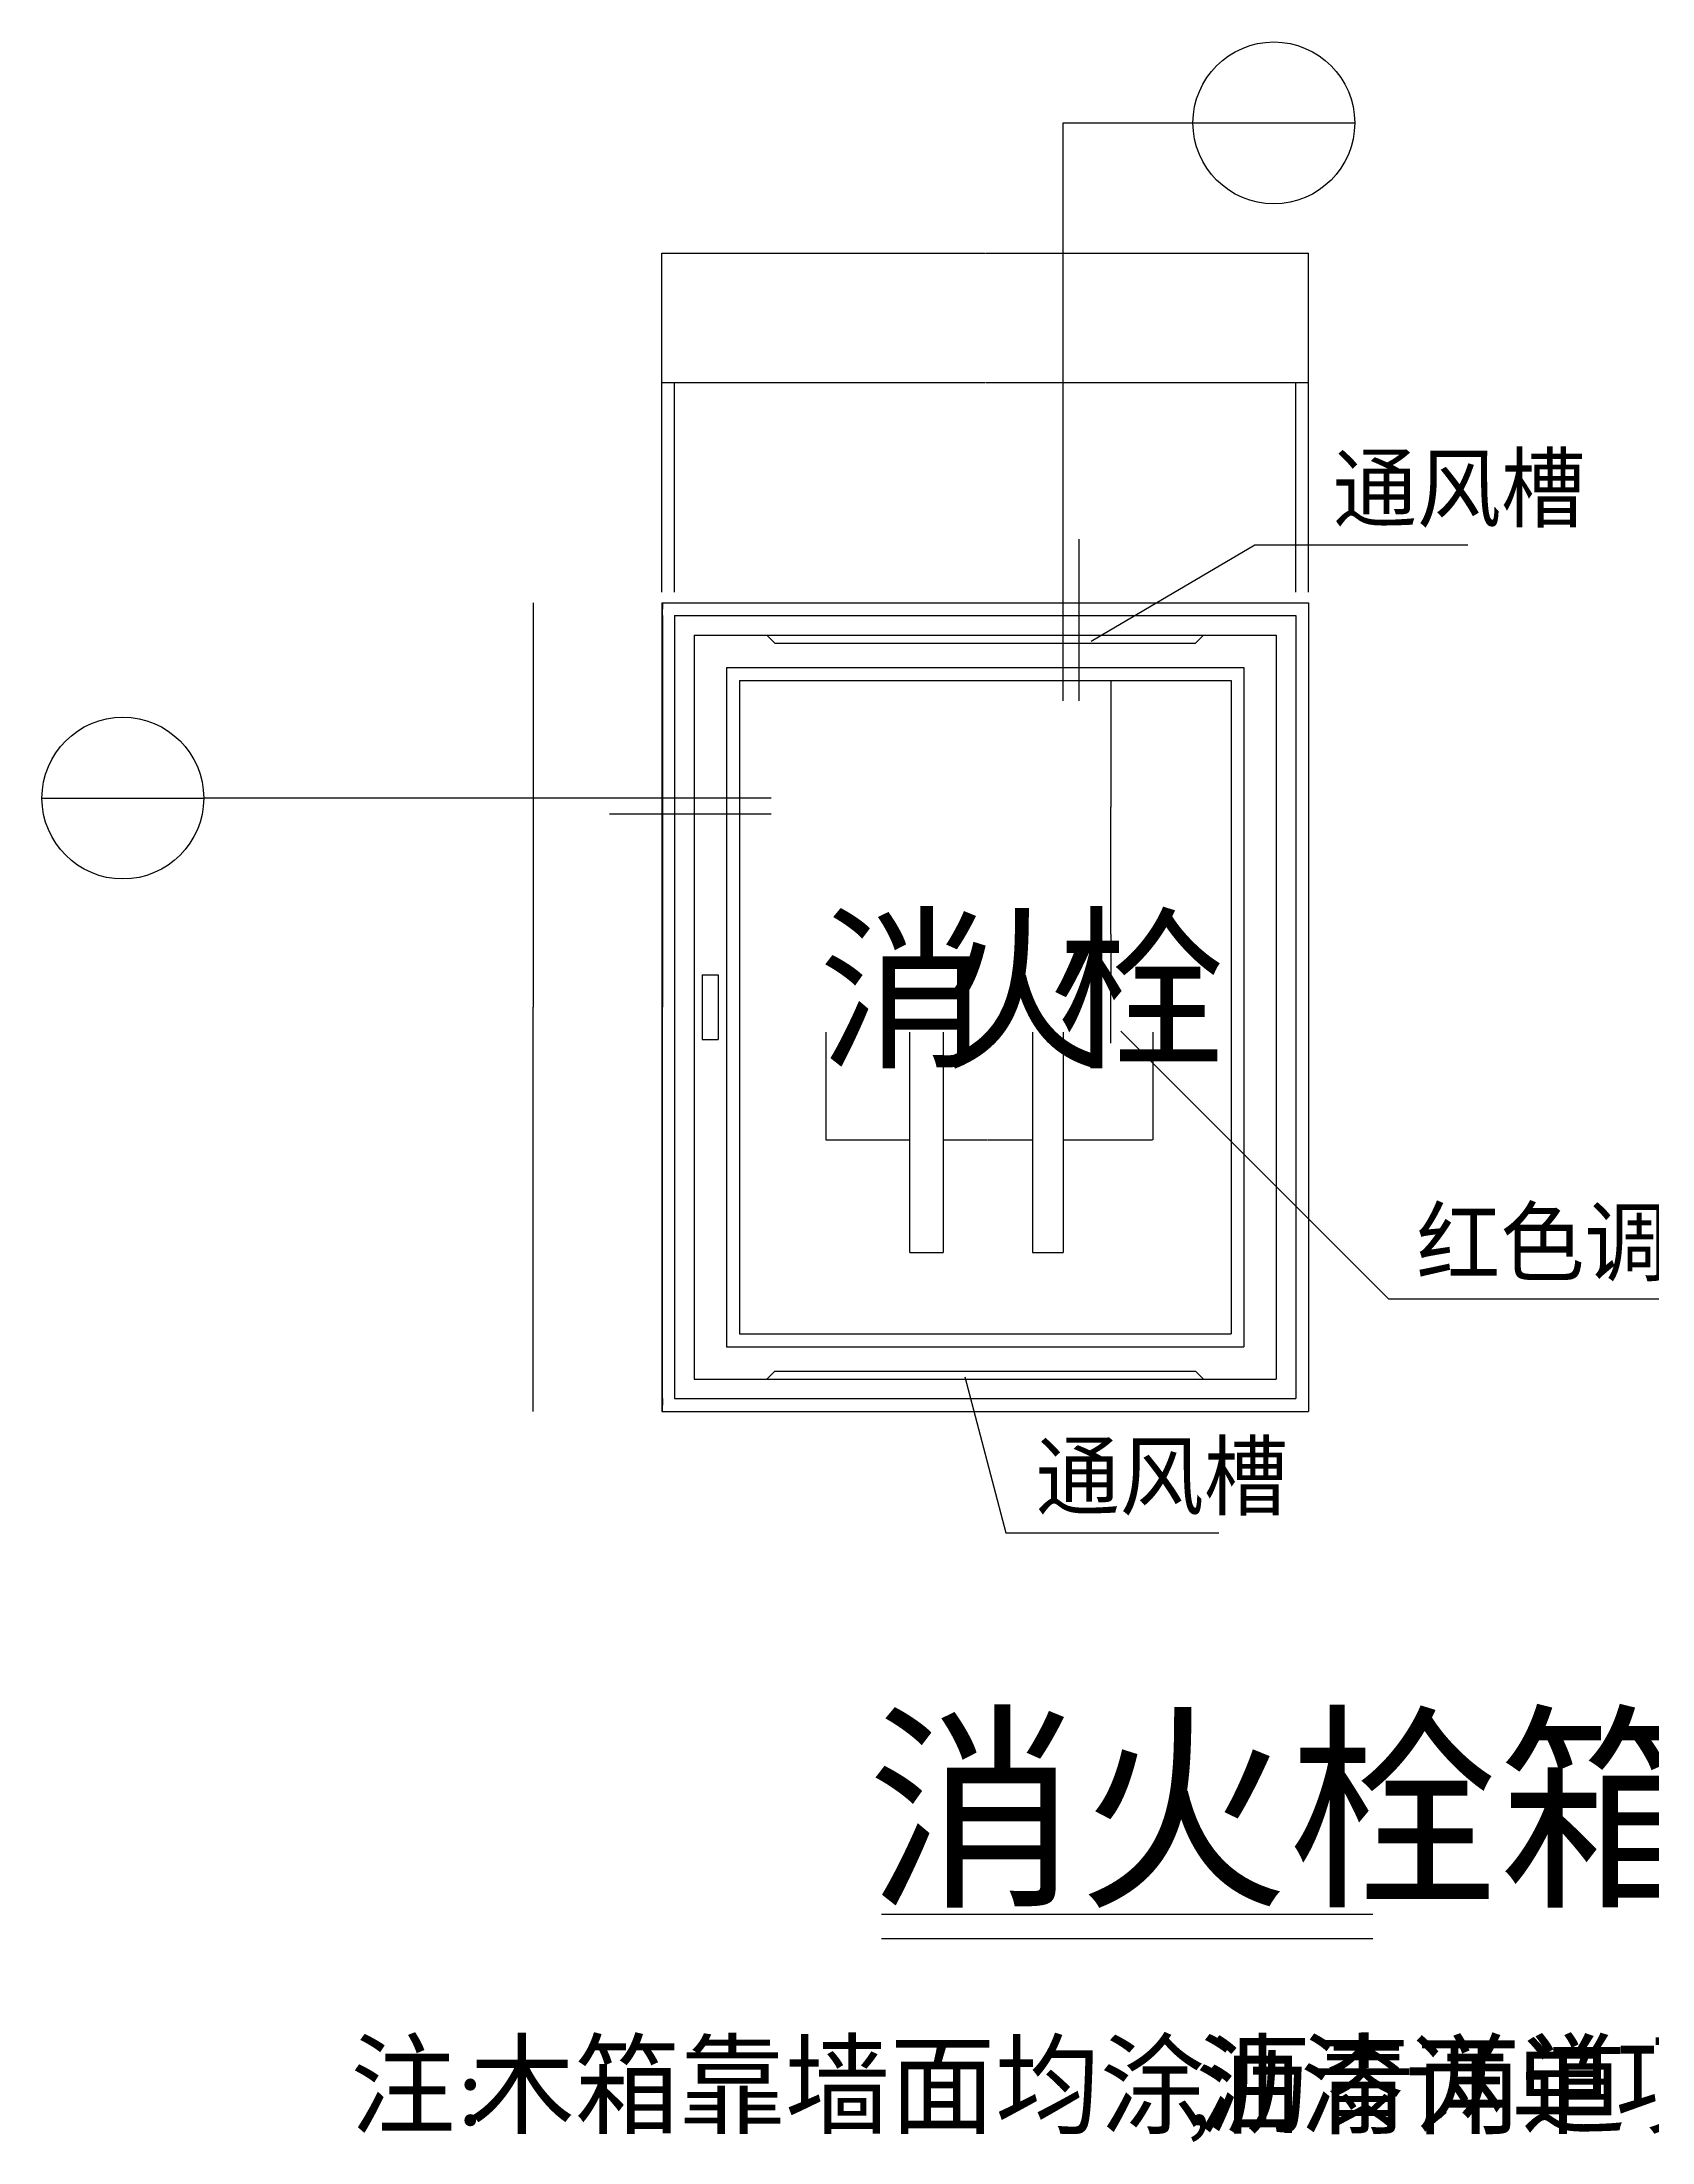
# Model space of a CAD drawing. Header units: metres. Extents: x 11444 to 31355, y -6738 to 16368.
# Drawn here: x 11444 to 21399, y -6738 to 6243 of the extents above; entities that cross this region are included whole.
import ezdxf

# ---------------------------------------------------------------- set-up
doc = ezdxf.new("R2010")
doc.units = ezdxf.units.M
for name, color, linetype in [('BALCONY', 7, 'Continuous'), ('PUB_DIM', 3, 'Continuous'), ('PUB_TEXT', 7, 'Continuous')]:
    doc.layers.add(name, color=color, linetype=linetype)
doc.dimstyles.get("Standard").update_dxf_attribs({"dimtxt": 2.5, "dimasz": 2.5, "dimexe": 1.25, "dimexo": 0.625, "dimtad": 1, "dimcen": 2.5, "dimazin": 3, "dimtfac": 1, "dimtmove": 0, "dimatfit": 3})

# ---------------------------------------------------------------- blocks, each defined once
blk = doc.blocks.new('_INDEX')
blk.add_line((-0.5, 0), (0.5, 0))
blk.add_circle((0, 0), 0.5)
blk = doc.blocks.new('*D6')
for p, q in [((15280.78, 2697), (15280.78, 277)), ((15280.53, 277), (15280.28, 277)), ((15280.78, -2143), (15280.78, 277)), ((15280.78, 277), (15280.78, 277)), ((15281.03, 277), (15281.28, 277))]:
    blk.add_line(p, q)
at = {"layer": 'Defpoints'}
for p in [(15280.78, 2697), (15280.78, 277), (15280.78, -2143)]:
    blk.add_point(p, dxfattribs=at)
at = {"layer": 'PUB_DIM', "insert": (15280.78, 278.125), "char_height": 1, "attachment_point": 5}
blk.add_mtext('1000', dxfattribs=at)
blk = doc.blocks.new('*D7')
for p, q in [((14480.78, 2777.12), (14480.78, 277.12)), ((14480.53, 277.12), (14480.28, 277.12)), ((14480.78, -2222.88), (14480.78, 277.12)), ((14480.78, 277.12), (14480.78, 277.12)), ((14481.03, 277.12), (14481.28, 277.12))]:
    blk.add_line(p, q)
at = {"layer": 'Defpoints'}
for p in [(14480.78, 2777.12), (14480.78, 277.12), (14480.78, -2222.88)]:
    blk.add_point(p, dxfattribs=at)
at = {"layer": 'PUB_DIM', "insert": (14480.78, 278.245), "char_height": 1, "attachment_point": 5}
blk.add_mtext('1020', dxfattribs=at)
blk = doc.blocks.new('*D8')
for p, q in [((18052.27, 727.24), (18052.27, 390.67)), ((18052.02, 390.67), (18051.77, 390.67)), ((18052.27, 54.09), (18052.27, 390.67)), ((18052.27, 390.67), (18052.27, 390.67)), ((18052.52, 390.67), (18052.77, 390.67))]:
    blk.add_line(p, q)
at = {"layer": 'Defpoints'}
for p in [(18052.27, 727.24), (18052.27, 390.67), (18052.27, 54.09)]:
    blk.add_point(p, dxfattribs=at)
at = {"layer": 'BALCONY', "insert": (18052.27, 391.795), "char_height": 1, "attachment_point": 5}
blk.add_mtext('130', dxfattribs=at)
blk = doc.blocks.new('*D9')
for p, q in [((17758.65, 123.13), (17758.65, -543.44)), ((18311.35, 123.13), (18311.35, -543.44)), ((17758.9, -543.44), (18033.5, -543.44)), ((18036.5, -543.44), (18311.1, -543.44))]:
    blk.add_line(p, q)
at = {"layer": 'Defpoints'}
for p in [(17758.65, 123.13), (18311.35, 123.13), (17758.65, -543.44)]:
    blk.add_point(p, dxfattribs=at)
at = {"layer": 'BALCONY', "insert": (18035, -543.44), "char_height": 1, "attachment_point": 5}
blk.add_mtext('100', dxfattribs=at)
blk = doc.blocks.new('*D10')
for p, q in [((17568.66, 123.13), (17568.66, -1240.43)), ((17758.65, 123.13), (17758.65, -1240.43)), ((17568.91, -1240.43), (17662.655, -1240.43)), ((17664.655, -1240.43), (17758.4, -1240.43))]:
    blk.add_line(p, q)
at = {"layer": 'Defpoints'}
for p in [(17568.66, 123.13), (17758.65, 123.13), (17568.66, -1240.43)]:
    blk.add_point(p, dxfattribs=at)
at = {"layer": 'BALCONY', "insert": (17663.655, -1240.43), "char_height": 1, "attachment_point": 5}
blk.add_mtext('30', dxfattribs=at)
blk = doc.blocks.new('*D11')
for p, q in [((17015.96, 123.13), (17015.96, -543.44)), ((17568.66, 123.13), (17568.66, -543.44)), ((17016.21, -543.44), (17290.81, -543.44)), ((17293.81, -543.44), (17568.41, -543.44))]:
    blk.add_line(p, q)
at = {"layer": 'Defpoints'}
for p in [(17015.96, 123.13), (17568.66, 123.13), (17015.96, -543.44)]:
    blk.add_point(p, dxfattribs=at)
at = {"layer": 'BALCONY', "insert": (17292.31, -543.44), "char_height": 1, "attachment_point": 5}
blk.add_mtext('100', dxfattribs=at)
blk = doc.blocks.new('*D12')
for p, q in [((16808.7, 123.13), (16808.7, -1240.43)), ((17015.96, 123.13), (17015.96, -1240.43)), ((16808.95, -1240.43), (16911.33, -1240.43)), ((16913.33, -1240.43), (17015.71, -1240.43))]:
    blk.add_line(p, q)
at = {"layer": 'Defpoints'}
for p in [(16808.7, 123.13), (17015.96, 123.13), (16808.7, -1240.43)]:
    blk.add_point(p, dxfattribs=at)
at = {"layer": 'BALCONY', "insert": (16912.33, -1240.43), "char_height": 1, "attachment_point": 5}
blk.add_mtext('30', dxfattribs=at)
blk = doc.blocks.new('*D13')
for p, q in [((16290.54, 123.13), (16290.54, -543.44)), ((16808.7, 123.13), (16808.7, -543.44)), ((16290.79, -543.44), (16548.12, -543.44)), ((16551.12, -543.44), (16808.45, -543.44))]:
    blk.add_line(p, q)
at = {"layer": 'Defpoints'}
for p in [(16290.54, 123.13), (16808.7, 123.13), (16290.54, -543.44)]:
    blk.add_point(p, dxfattribs=at)
at = {"layer": 'BALCONY', "insert": (16549.62, -543.44), "char_height": 1, "attachment_point": 5}
blk.add_mtext('100', dxfattribs=at)
blk = doc.blocks.new('*D14')
for p, q in [((15280.53, -2182.94), (15280.28, -2182.94)), ((15280.78, -2143), (15280.78, -2182.94)), ((15280.78, -2222.88), (15280.78, -2182.94)), ((15280.78, -2182.94), (15280.78, -2182.94)), ((15281.03, -2182.94), (15281.28, -2182.94))]:
    blk.add_line(p, q)
at = {"layer": 'Defpoints'}
for p in [(15280.78, -2143), (15280.78, -2182.94), (15280.78, -2222.88)]:
    blk.add_point(p, dxfattribs=at)
at = {"layer": 'PUB_DIM', "insert": (15280.78, -2181.815), "char_height": 1, "attachment_point": 5}
blk.add_mtext('10', dxfattribs=at)
blk = doc.blocks.new('*D22')
for p, q in [((15280.53, 2737.06), (15280.28, 2737.06)), ((15280.78, 2777.12), (15280.78, 2737.06)), ((15280.78, 2697), (15280.78, 2737.06)), ((15280.78, 2737.06), (15280.78, 2737.06)), ((15281.03, 2737.06), (15281.28, 2737.06))]:
    blk.add_line(p, q)
at = {"layer": 'Defpoints'}
for p in [(15280.78, 2777.12), (15280.78, 2737.06), (15280.78, 2697)]:
    blk.add_point(p, dxfattribs=at)
at = {"layer": 'PUB_DIM', "insert": (15280.78, 2738.185), "char_height": 1, "attachment_point": 5}
blk.add_mtext('10', dxfattribs=at)
blk = doc.blocks.new('*D24')
for p, q in [((19195.71, 2841.18), (19195.71, 4137.11)), ((19195.96, 4137.11), (19234.785, 4137.11)), ((19236.785, 4137.11), (19275.61, 4137.11)), ((19275.86, 2841.18), (19275.86, 4137.11))]:
    blk.add_line(p, q)
at = {"layer": 'Defpoints'}
for p in [(19195.71, 4137.11), (19195.71, 2841.18), (19275.86, 2841.18)]:
    blk.add_point(p, dxfattribs=at)
at = {"layer": 'PUB_DIM', "insert": (19235.785, 4137.11), "char_height": 1, "attachment_point": 5}
blk.add_mtext('10', dxfattribs=at)
blk = doc.blocks.new('*D25')
for p, q in [((15355.71, 2841.18), (15355.71, 4137.11)), ((15355.96, 4137.11), (17274.21, 4137.11)), ((17277.21, 4137.11), (19195.46, 4137.11)), ((19195.71, 2841.18), (19195.71, 4137.11))]:
    blk.add_line(p, q)
at = {"layer": 'Defpoints'}
for p in [(15355.71, 4137.11), (15355.71, 2841.18), (19195.71, 2841.18)]:
    blk.add_point(p, dxfattribs=at)
at = {"layer": 'PUB_DIM', "insert": (17275.71, 4137.11), "char_height": 1, "attachment_point": 5}
blk.add_mtext('700', dxfattribs=at)
blk = doc.blocks.new('*D26')
for p, q in [((15275.86, 2841.18), (15275.86, 4137.11)), ((15276.11, 4137.11), (15314.785, 4137.11)), ((15316.785, 4137.11), (15355.46, 4137.11)), ((15355.71, 2841.18), (15355.71, 4137.11))]:
    blk.add_line(p, q)
at = {"layer": 'Defpoints'}
for p in [(15275.86, 4137.11), (15275.86, 2841.18), (15355.71, 2841.18)]:
    blk.add_point(p, dxfattribs=at)
at = {"layer": 'PUB_DIM', "insert": (15315.785, 4137.11), "char_height": 1, "attachment_point": 5}
blk.add_mtext('10', dxfattribs=at)
blk = doc.blocks.new('*D27')
for p, q in [((18052.27, 2297.93), (18052.27, 1512.58)), ((18052.02, 1512.58), (18051.77, 1512.58)), ((18052.27, 727.24), (18052.27, 1512.58)), ((18052.27, 1512.58), (18052.27, 1512.58)), ((18052.52, 1512.58), (18052.77, 1512.58))]:
    blk.add_line(p, q)
at = {"layer": 'Defpoints'}
for p in [(18052.27, 2297.93), (18052.27, 1512.58), (18052.27, 727.24)]:
    blk.add_point(p, dxfattribs=at)
at = {"layer": 'BALCONY', "insert": (18052.27, 1513.705), "char_height": 1, "attachment_point": 5}
blk.add_mtext('140', dxfattribs=at)
blk = doc.blocks.new('*D28')
for p, q in [((15275.86, 3641.18), (15275.86, 4937.11)), ((15276.11, 4937.11), (17274.36, 4937.11)), ((17277.36, 4937.11), (19275.61, 4937.11)), ((19275.86, 3641.18), (19275.86, 4937.11))]:
    blk.add_line(p, q)
at = {"layer": 'Defpoints'}
for p in [(15275.86, 4937.11), (15275.86, 3641.18), (19275.86, 3641.18)]:
    blk.add_point(p, dxfattribs=at)
at = {"layer": 'PUB_DIM', "insert": (17275.86, 4937.11), "char_height": 1, "attachment_point": 5}
blk.add_mtext('720', dxfattribs=at)

msp = doc.modelspace()

# ---------------------------------------------------------------- linework, layer by layer
at = {"layer": 'BALCONY'}
for p, q in [((15275.71, 2777), (15275.71, -2223)), ((15275.71, 2777), (19275.71, 2777)), ((19275.71, 2777), (19275.71, -2223)), ((15355.71, 2697), (15355.71, -2143)), ((15355.71, 2697), (19195.71, 2697)), ((19195.71, 2697), (19195.71, -2143)), ((15475.71, 2577), (15475.71, -2023)), ((15475.71, 2577), (19075.71, 2577)), ((15925.71, 2577), (15976.09, 2527)), ((15976.09, 2527), (18575.42, 2527)), ((18625.71, 2577), (18575.42, 2527)), ((19075.71, 2577), (19075.71, -2023)), ((15675.71, 2377), (15675.71, -1823)), ((15675.71, 2377), (18875.71, 2377)), ((18875.71, 2377), (18875.71, -1823)), ((15755.71, 2297), (15755.71, -1743)), ((15755.71, 2297), (18795.71, 2297)), ((18795.71, 2297), (18795.71, -1743)), ((15525.71, 477), (15525.71, 77)), ((15525.71, 477), (15625.71, 477)), ((15625.71, 477), (15625.71, 77)), ((15525.71, 77), (15625.71, 77)), ((15755.71, -1743), (18795.71, -1743)), ((15675.71, -1823), (18875.71, -1823)), ((15475.71, -2023), (19075.71, -2023)), ((15925.71, -2023), (15975.51, -1973)), ((15975.51, -1973), (18575.47, -1973)), ((18625.71, -2023), (18575.47, -1973)), ((15355.71, -2143), (19195.71, -2143)), ((15275.71, -2223), (19275.71, -2223))]:
    msp.add_line(p, q, dxfattribs=at)
at = {"layer": 'PUB_DIM'}
for p, q in [((17757.53, 2170.2), (17757.53, 5742.82)), ((17757.53, 5742.82), (18560.58, 5742.82)), ((14382.96, 1569.19), (12443.91, 1569.19)), ((15953.3, 1569.19), (14382.96, 1569.19))]:
    msp.add_line(p, q, dxfattribs=at)
for points in [[(17857.53, 2170.2), (17857.53, 3170.2)], [(15953.3, 1469.19), (14953.3, 1469.19)]]:
    msp.add_lwpolyline(points, dxfattribs=at)
at = {"layer": 'PUB_TEXT'}
for p, q in [((17931.2, 2538.24), (18942, 3135.12)), ((18942, 3135.12), (20259.17, 3135.12)), ((18114.99, 127.73), (19769.02, -1525.19)), ((19769.02, -1525.19), (22338.47, -1525.19)), ((17150.13, -2007.29), (17402.83, -2971.49)), ((17402.83, -2971.49), (18720, -2971.49))]:
    msp.add_line(p, q, dxfattribs=at)
for points in [[(16635.48, -5330.5), (19672.98, -5330.5)], [(16635.48, -5480.5), (19672.98, -5480.5)]]:
    msp.add_lwpolyline(points, dxfattribs=at)

# ---------------------------------------------------------------- block references
at = {"layer": 'PUB_DIM', "xscale": 1000, "yscale": 1000, "zscale": 1000}
for p in [(19060.58, 5742.82), (11943.91, 1569.19)]:
    msp.add_blockref('_INDEX', p, dxfattribs=at)

# ---------------------------------------------------------------- texts
at = {"layer": 'PUB_TEXT'}
for s, height, p in [('通风槽', 400, (19425.53, 3285.12)), ('消', 800, (16247.13, -14.95)), ('火', 800, (16983.49, -14.95)), ('栓', 800, (17719.85, -14.95)), ('红色调和漆写字', 400, (19941.3, -1375.19)), ('通风槽', 400, (17587.71, -2821.49)), ('消火栓箱', 1000, (16547.98, -5180.5)), ('注 ', 500, (13350.61, -6634.57)), ('木箱靠墙面均涂沥青两道', 500, (14087.06, -6634.57)), ('油漆详单项设图注', 500, (18574.7, -6634.57)), (':', 400, (13956.03, -6634.57)), (',', 400, (18462.56, -6634.57))]:
    msp.add_text(s, height=height, dxfattribs=at).set_placement(p)

# ---------------------------------------------------------------- dimensions: what is measured, and where the dimension line sits
at = {"layer": 'BALCONY'}
for base, p1, p2, text, picture, middle in [((18052.27, 1512.58), (18052.27, 727.24), (18052.27, 2297.93), '140', '*D27', (18052.27, 1513.705)), ((18052.27, 390.67), (18052.27, 54.09), (18052.27, 727.24), '130', '*D8', (18052.27, 391.795)), ((16290.54, -543.44), (16290.54, 123.13), (16808.7, 123.13), '100', '*D13', (16549.62, -543.44)), ((16808.7, -1240.43), (16808.7, 123.13), (17015.96, 123.13), '30', '*D12', (16912.33, -1240.43)), ((17015.96, -543.44), (17015.96, 123.13), (17568.66, 123.13), '100', '*D11', (17292.31, -543.44)), ((17568.66, -1240.43), (17568.66, 123.13), (17758.65, 123.13), '30', '*D10', (17663.655, -1240.43)), ((17758.65, -543.44), (17758.65, 123.13), (18311.35, 123.13), '100', '*D9', (18035, -543.44))]:
    dim = msp.add_linear_dim(base=base, p1=p1, p2=p2, text=text, dimstyle='Standard', dxfattribs=at)
    dim.commit()
    dim.dimension.update_dxf_attribs({"geometry": picture, "text_midpoint": middle})
at = {"layer": 'PUB_DIM'}
for base, p1, p2, text, picture, middle in [((15275.86, 4937.11), (15275.86, 3641.18), (19275.86, 3641.18), '720', '*D28', (17275.86, 4937.11)), ((15275.86, 4137.11), (15275.86, 2841.18), (15355.71, 2841.18), '10', '*D26', (15315.785, 4137.11)), ((15355.71, 4137.11), (15355.71, 2841.18), (19195.71, 2841.18), '700', '*D25', (17275.71, 4137.11)), ((19195.71, 4137.11), (19195.71, 2841.18), (19275.86, 2841.18), '10', '*D24', (19235.785, 4137.11)), ((14480.78, 277.12), (14480.78, -2222.88), (14480.78, 2777.12), '1020', '*D7', (14480.78, 278.245)), ((15280.78, 2737.06), (15280.78, 2697), (15280.78, 2777.12), '10', '*D22', (15280.78, 2738.185)), ((15280.78, 277), (15280.78, -2143), (15280.78, 2697), '1000', '*D6', (15280.78, 278.125)), ((15280.78, -2182.94), (15280.78, -2222.88), (15280.78, -2143), '10', '*D14', (15280.78, -2181.815))]:
    dim = msp.add_linear_dim(base=base, p1=p1, p2=p2, text=text, dimstyle='Standard', dxfattribs=at)
    dim.commit()
    dim.dimension.update_dxf_attribs({"geometry": picture, "text_midpoint": middle})

doc.saveas('drawing.dxf')
